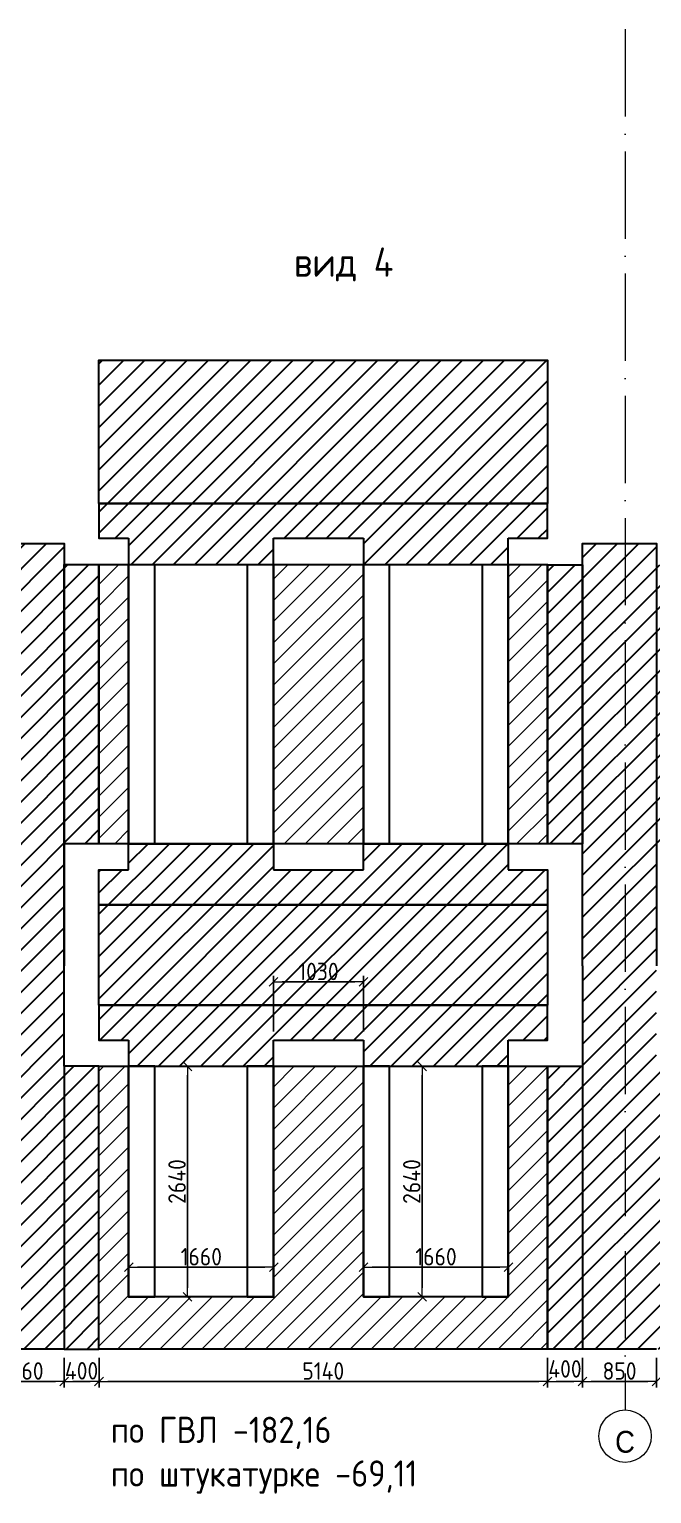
# Model space of a CAD drawing. Header units: millimetres. Extents: x 209 to 1046824, y -248937 to 510758.
# Drawn here: x 179922 to 187055, y -2490 to 14290 of the extents above; entities that cross this region are included whole.
import ezdxf

# ---------------------------------------------------------------- set-up
doc = ezdxf.new("R2010")
doc.units = ezdxf.units.MM
doc.linetypes.add('50_200_ШТРИХ_1Т_ш5_п1_п1_', pattern=[1400, 1000, -200, 0, -200])
doc.layers.add('$AUDIT_BAD_LAYER1', color=7, linetype='Continuous')
doc.layers.add('ГВЛ', color=20, linetype='Continuous')
for name, color, linetype, lineweight, true_color in [('Оси-1', 7, 'Continuous', 20, 0xaaaaaa), ('Оси-2', 7, 'Continuous', 9, 0xaaaaaa), ('Оси-3', 7, '50_200_ШТРИХ_1Т_ш5_п1_п1_', 9, 0xaaaaaa)]:
    doc.layers.add(name, color=color, linetype=linetype, lineweight=lineweight, true_color=true_color)
for name, color, linetype, lineweight in [('Основные линии', 7, 'Continuous', 30), ('Пластиковые уголки', 1, 'Continuous', 30), ('Размеры', 7, 'Continuous', 15), ('Таблица', 7, 'Continuous', 15)]:
    doc.layers.add(name, color=color, linetype=linetype, lineweight=lineweight)
doc.styles.add('Arial', font='arial.ttf', dxfattribs={"width": 0.9, "height": 500})
doc.styles.add('СПДС', font='isocpeur.ttf', dxfattribs={"width": 0.9})
doc.dimstyles.new('Размера А3', dxfattribs={"dimtxt": 200, "dimasz": 100, "dimexe": 70, "dimexo": 100, "dimgap": 20, "dimtad": 1, "dimdec": 0, "dimrnd": 10, "dimzin": 0, "dimdsep": 46, "dimtxsty": 'СПДС', "dimblk": 'ARROWHEAD_6', "dimcen": 1, "dimclrd": 256, "dimclre": 256, "dimclrt": 256, "dimazin": 0, "dimtfac": 1, "dimtdec": 0, "dimtmove": 2, "dimatfit": 3, "dimfxl": 1, "dimtolj": 1, "dimtzin": 0, "dimarcsym": 0})

# ---------------------------------------------------------------- blocks, each defined once
blk = doc.blocks.new('ARROWHEAD_6')
at = {"color": 0, "linetype": 'Continuous'}
for p, q in [((0, 0), (-1, 0)), ((-0.5, -0.5), (0.5, 0.5))]:
    blk.add_line(p, q, dxfattribs=at)
blk = doc.blocks.new('*D187')
at = {"layer": 'Defpoints', "color": 0, "lineweight": 30, "transparency": 16777216}
for p in [(181063, 79), (182723, 105), (182723, 79)]:
    blk.add_point(p, dxfattribs=at)
at = {"layer": 'Размеры', "lineweight": -2, "transparency": 16777216}
for p, q in [((181063, 179), (181063, 175)), ((182723, 179), (182723, 175)), ((181163, 105), (182623, 105))]:
    blk.add_line(p, q, dxfattribs=at)
at = {"layer": 'Размеры', "lineweight": -2, "transparency": 16777216, "xscale": 100, "yscale": 100, "zscale": 100, "rotation": 180}
blk.add_blockref('ARROWHEAD_6', (181063, 105), dxfattribs=at)
at = {"layer": 'Размеры', "lineweight": -2, "transparency": 16777216, "xscale": 100, "yscale": 100, "zscale": 100}
blk.add_blockref('ARROWHEAD_6', (182723, 105), dxfattribs=at)
at = {"layer": 'Размеры', "lineweight": 15, "transparency": 16777216, "insert": (181893, 225), "char_height": 200, "attachment_point": 5, "style": 'СПДС'}
blk.add_mtext('\\A1;1660', dxfattribs=at)
blk = doc.blocks.new('*D188')
at = {"layer": 'Defpoints', "color": 0, "lineweight": 30, "transparency": 16777216}
for p in [(181537, 2407), (181735, 2407), (181537, -233)]:
    blk.add_point(p, dxfattribs=at)
at = {"layer": 'Размеры', "lineweight": -2, "transparency": 16777216}
for p, q in [((181637, 2407), (181805, 2407)), ((181735, -133), (181735, 2307)), ((181637, -233), (181805, -233))]:
    blk.add_line(p, q, dxfattribs=at)
at = {"layer": 'Размеры', "lineweight": -2, "transparency": 16777216, "xscale": 100, "yscale": 100, "zscale": 100}
for p, rotation in [((181735, 2407), 90), ((181735, -233), 270)]:
    blk.add_blockref('ARROWHEAD_6', p, dxfattribs=dict(at, rotation=rotation))
at = {"layer": 'Размеры', "lineweight": 15, "transparency": 16777216, "insert": (181615, 1087), "char_height": 200, "attachment_point": 5, "rotation": 90, "style": 'СПДС'}
blk.add_mtext('\\A1;2640', dxfattribs=at)
blk = doc.blocks.new('*D189')
at = {"layer": 'Defpoints', "color": 0, "lineweight": 30, "transparency": 16777216}
for p in [(181537, 2407), (181735, 2407), (181537, -233)]:
    blk.add_point(p, dxfattribs=at)
at = {"layer": 'Размеры', "lineweight": -2, "transparency": 16777216}
for p, q in [((181637, 2407), (181805, 2407)), ((181735, -133), (181735, 2307)), ((181637, -233), (181805, -233))]:
    blk.add_line(p, q, dxfattribs=at)
at = {"layer": 'Размеры', "lineweight": -2, "transparency": 16777216, "xscale": 100, "yscale": 100, "zscale": 100}
for p, rotation in [((181735, 2407), 90), ((181735, -233), 270)]:
    blk.add_blockref('ARROWHEAD_6', p, dxfattribs=dict(at, rotation=rotation))
at = {"layer": 'Размеры', "lineweight": 15, "transparency": 16777216, "insert": (181615, 1087), "char_height": 200, "attachment_point": 5, "rotation": 90, "style": 'СПДС'}
blk.add_mtext('\\A1;2640', dxfattribs=at)
blk = doc.blocks.new('*D190')
at = {"layer": 'Defpoints', "color": 0, "lineweight": 30, "transparency": 16777216}
for p in [(183753, 79), (185413, 105), (185413, 79)]:
    blk.add_point(p, dxfattribs=at)
at = {"layer": 'Размеры', "lineweight": -2, "transparency": 16777216}
for p, q in [((183753, 179), (183753, 175)), ((185413, 179), (185413, 175)), ((183853, 105), (185313, 105))]:
    blk.add_line(p, q, dxfattribs=at)
at = {"layer": 'Размеры', "lineweight": -2, "transparency": 16777216, "xscale": 100, "yscale": 100, "zscale": 100, "rotation": 180}
blk.add_blockref('ARROWHEAD_6', (183753, 105), dxfattribs=at)
at = {"layer": 'Размеры', "lineweight": -2, "transparency": 16777216, "xscale": 100, "yscale": 100, "zscale": 100}
blk.add_blockref('ARROWHEAD_6', (185413, 105), dxfattribs=at)
at = {"layer": 'Размеры', "lineweight": 15, "transparency": 16777216, "insert": (184583, 225), "char_height": 200, "attachment_point": 5, "style": 'СПДС'}
blk.add_mtext('\\A1;1660', dxfattribs=at)
blk = doc.blocks.new('*D191')
at = {"layer": 'Defpoints', "color": 0, "lineweight": 30, "transparency": 16777216}
for p in [(184227, 2407), (184425, 2407), (184227, -233)]:
    blk.add_point(p, dxfattribs=at)
at = {"layer": 'Размеры', "lineweight": -2, "transparency": 16777216}
for p, q in [((184327, 2407), (184495, 2407)), ((184425, -133), (184425, 2307)), ((184327, -233), (184495, -233))]:
    blk.add_line(p, q, dxfattribs=at)
at = {"layer": 'Размеры', "lineweight": -2, "transparency": 16777216, "xscale": 100, "yscale": 100, "zscale": 100}
for p, rotation in [((184425, 2407), 90), ((184425, -233), 270)]:
    blk.add_blockref('ARROWHEAD_6', p, dxfattribs=dict(at, rotation=rotation))
at = {"layer": 'Размеры', "lineweight": 15, "transparency": 16777216, "insert": (184305, 1087), "char_height": 200, "attachment_point": 5, "rotation": 90, "style": 'СПДС'}
blk.add_mtext('\\A1;2640', dxfattribs=at)
blk = doc.blocks.new('*D192')
at = {"layer": 'Defpoints', "color": 0, "lineweight": 30, "transparency": 16777216}
for p in [(184227, 2407), (184425, 2407), (184227, -233)]:
    blk.add_point(p, dxfattribs=at)
at = {"layer": 'Размеры', "lineweight": -2, "transparency": 16777216}
for p, q in [((184327, 2407), (184495, 2407)), ((184425, -133), (184425, 2307)), ((184327, -233), (184495, -233))]:
    blk.add_line(p, q, dxfattribs=at)
at = {"layer": 'Размеры', "lineweight": -2, "transparency": 16777216, "xscale": 100, "yscale": 100, "zscale": 100}
for p, rotation in [((184425, 2407), 90), ((184425, -233), 270)]:
    blk.add_blockref('ARROWHEAD_6', p, dxfattribs=dict(at, rotation=rotation))
at = {"layer": 'Размеры', "lineweight": 15, "transparency": 16777216, "insert": (184305, 1087), "char_height": 200, "attachment_point": 5, "rotation": 90, "style": 'СПДС'}
blk.add_mtext('\\A1;2640', dxfattribs=at)
blk = doc.blocks.new('*D210')
at = {"layer": 'Defpoints', "color": 0, "lineweight": 30, "transparency": 16777216}
for p in [(180321, -833), (180721, -833), (180721, -1204)]:
    blk.add_point(p, dxfattribs=at)
at = {"layer": 'Размеры', "lineweight": -2, "transparency": 16777216}
for p, q in [((180321, -933), (180321, -1274)), ((180721, -933), (180721, -1274)), ((180421, -1204), (180621, -1204))]:
    blk.add_line(p, q, dxfattribs=at)
at = {"layer": 'Размеры', "lineweight": -2, "transparency": 16777216, "xscale": 100, "yscale": 100, "zscale": 100, "rotation": 180}
blk.add_blockref('ARROWHEAD_6', (180321, -1204), dxfattribs=at)
at = {"layer": 'Размеры', "lineweight": -2, "transparency": 16777216, "xscale": 100, "yscale": 100, "zscale": 100}
blk.add_blockref('ARROWHEAD_6', (180721, -1204), dxfattribs=at)
at = {"layer": 'Размеры', "lineweight": 15, "transparency": 16777216, "insert": (180521, -1082), "char_height": 200, "attachment_point": 5, "style": 'СПДС'}
blk.add_mtext('\\A1;400', dxfattribs=at)
blk = doc.blocks.new('*D211')
at = {"layer": 'Defpoints', "color": 0, "lineweight": 30, "transparency": 16777216}
for p in [(180721, -833), (185861, -833), (185861, -1204)]:
    blk.add_point(p, dxfattribs=at)
at = {"layer": 'Размеры', "lineweight": -2, "transparency": 16777216}
for p, q in [((180721, -933), (180721, -1274)), ((185861, -933), (185861, -1274)), ((180821, -1204), (185761, -1204))]:
    blk.add_line(p, q, dxfattribs=at)
at = {"layer": 'Размеры', "lineweight": -2, "transparency": 16777216, "xscale": 100, "yscale": 100, "zscale": 100, "rotation": 180}
blk.add_blockref('ARROWHEAD_6', (180721, -1204), dxfattribs=at)
at = {"layer": 'Размеры', "lineweight": -2, "transparency": 16777216, "xscale": 100, "yscale": 100, "zscale": 100}
blk.add_blockref('ARROWHEAD_6', (185861, -1204), dxfattribs=at)
at = {"layer": 'Размеры', "lineweight": 15, "transparency": 16777216, "insert": (183291, -1084), "char_height": 200, "attachment_point": 5, "style": 'СПДС'}
blk.add_mtext('\\A1;5140', dxfattribs=at)
blk = doc.blocks.new('*D212')
at = {"layer": 'Defpoints', "color": 0, "lineweight": 30, "transparency": 16777216}
for p in [(185861, -833), (186261, -833), (186261, -1204)]:
    blk.add_point(p, dxfattribs=at)
at = {"layer": 'Размеры', "lineweight": -2, "transparency": 16777216}
for p, q in [((185861, -933), (185861, -1274)), ((186261, -933), (186261, -1274)), ((185961, -1204), (186161, -1204))]:
    blk.add_line(p, q, dxfattribs=at)
at = {"layer": 'Размеры', "lineweight": -2, "transparency": 16777216, "xscale": 100, "yscale": 100, "zscale": 100, "rotation": 180}
blk.add_blockref('ARROWHEAD_6', (185861, -1204), dxfattribs=at)
at = {"layer": 'Размеры', "lineweight": -2, "transparency": 16777216, "xscale": 100, "yscale": 100, "zscale": 100}
blk.add_blockref('ARROWHEAD_6', (186261, -1204), dxfattribs=at)
at = {"layer": 'Размеры', "lineweight": 15, "transparency": 16777216, "insert": (186061, -1060), "char_height": 200, "attachment_point": 5, "style": 'СПДС'}
blk.add_mtext('\\A1;400', dxfattribs=at)
blk = doc.blocks.new('*D213')
at = {"layer": 'Defpoints', "color": 0, "lineweight": 30, "transparency": 16777216}
for p in [(186261, -833), (187111, -833), (187111, -1204)]:
    blk.add_point(p, dxfattribs=at)
at = {"layer": 'Размеры', "lineweight": -2, "transparency": 16777216}
for p, q in [((186261, -933), (186261, -1274)), ((187111, -933), (187111, -1274)), ((186361, -1204), (187011, -1204))]:
    blk.add_line(p, q, dxfattribs=at)
at = {"layer": 'Размеры', "lineweight": -2, "transparency": 16777216, "xscale": 100, "yscale": 100, "zscale": 100, "rotation": 180}
blk.add_blockref('ARROWHEAD_6', (186261, -1204), dxfattribs=at)
at = {"layer": 'Размеры', "lineweight": -2, "transparency": 16777216, "xscale": 100, "yscale": 100, "zscale": 100}
blk.add_blockref('ARROWHEAD_6', (187111, -1204), dxfattribs=at)
at = {"layer": 'Размеры', "lineweight": 15, "transparency": 16777216, "insert": (186686, -1084), "char_height": 200, "attachment_point": 5, "style": 'СПДС'}
blk.add_mtext('\\A1;850', dxfattribs=at)
blk = doc.blocks.new('*D229')
at = {"layer": 'Defpoints', "color": 0, "lineweight": 30, "transparency": 16777216}
for p in [(183751, 3374), (182721, 2707), (183751, 2707)]:
    blk.add_point(p, dxfattribs=at)
at = {"layer": 'Размеры', "lineweight": -2, "transparency": 16777216}
for p, q in [((182721, 2807), (182721, 3444)), ((182821, 3374), (183651, 3374)), ((183751, 2807), (183751, 3444))]:
    blk.add_line(p, q, dxfattribs=at)
at = {"layer": 'Размеры', "lineweight": -2, "transparency": 16777216, "xscale": 100, "yscale": 100, "zscale": 100, "rotation": 180}
blk.add_blockref('ARROWHEAD_6', (182721, 3374), dxfattribs=at)
at = {"layer": 'Размеры', "lineweight": -2, "transparency": 16777216, "xscale": 100, "yscale": 100, "zscale": 100}
blk.add_blockref('ARROWHEAD_6', (183751, 3374), dxfattribs=at)
at = {"layer": 'Размеры', "lineweight": 15, "transparency": 16777216, "insert": (183236, 3494), "char_height": 200, "attachment_point": 5, "style": 'СПДС'}
blk.add_mtext('\\A1;1030', dxfattribs=at)
blk = doc.blocks.new('Ось сетки - Круг_Ø6_00__ISO-2_5_0_9K_-17386508-АИ_План этажа Радиаторы_2')
at = {"layer": 'Оси-1'}
blk.add_circle((0, 0), 3, dxfattribs=at)
blk = doc.blocks.new('*D503')
at = {"layer": 'Defpoints', "color": 0, "lineweight": 30, "transparency": 16777216}
for p in [(179461, -833), (180321, -833), (180321, -1204)]:
    blk.add_point(p, dxfattribs=at)
at = {"layer": 'Таблица', "lineweight": -2, "transparency": 16777216}
for p, q in [((179461, -933), (179461, -1274)), ((180321, -933), (180321, -1274)), ((179561, -1204), (180221, -1204))]:
    blk.add_line(p, q, dxfattribs=at)
at = {"layer": 'Таблица', "lineweight": -2, "transparency": 16777216, "xscale": 100, "yscale": 100, "zscale": 100, "rotation": 180}
blk.add_blockref('ARROWHEAD_6', (179461, -1204), dxfattribs=at)
at = {"layer": 'Таблица', "lineweight": -2, "transparency": 16777216, "xscale": 100, "yscale": 100, "zscale": 100}
blk.add_blockref('ARROWHEAD_6', (180321, -1204), dxfattribs=at)
at = {"layer": 'Таблица', "transparency": 16777216, "insert": (179891, -1084), "char_height": 200, "attachment_point": 5, "style": 'СПДС'}
blk.add_mtext('\\A1;860', dxfattribs=at)

msp = doc.modelspace()

# ---------------------------------------------------------------- hatches: boundary and pattern name
at = {"layer": '$AUDIT_BAD_LAYER1', "transparency": 33554559}
h = msp.add_hatch(dxfattribs=at)
h.set_pattern_fill('ANSI31', color=3, scale=54)
h.set_pattern_definition([(45, (167110.67, -832.78), (-121.2335, 121.2335), [])])
h.paths.add_polyline_path([(194310.7, -832.8), (194310.7, 2407.2), (194415.1, 2407.2), (194415.1, -232.8), (196075.1, -232.8), (196075.1, 2407.2), (197250.7, 2407.2), (197250.7, -232.8), (198910.7, -232.8), (198910.7, 2407.2), (199550.7, 2407.2), (199550.7, -832.8)])
h.paths.add_polyline_path([(187510.7, -832.8), (187510.7, 2407.2), (187730.7, 2407.2), (187730.7, -232.8), (189390.7, -232.8), (189390.7, 2407.2), (190440.7, 2407.2), (190440.7, -232.8), (192100.7, -232.8), (192100.7, 2407.2), (192660.7, 2407.2), (192660.7, -832.8)])
h.paths.add_polyline_path([(173920.7, -832.8), (173920.7, 2407.2), (174380.7, 2407.2), (174380.7, -232.8), (176040.7, -232.8), (176040.7, 2407.2), (177070.7, 2407.2), (177070.7, -232.8), (178730.7, -232.8), (178730.7, 2407.2), (179060.7, 2407.2), (179060.7, -832.8)])
h.paths.add_polyline_path([(180720.7, -832.8), (180720.7, 2407.2), (181060.7, 2407.2), (181060.7, -232.8), (182720.7, -232.8), (182720.7, 2407.2), (183750.7, 2407.2), (183750.7, -232.8), (185410.7, -232.8), (185410.7, 2407.2), (185860.7, 2407.2), (185860.7, -832.8)])
h.paths.add_polyline_path([(167110.7, -832.8), (167110.7, 2407.2), (167734.7, 2407.2), (167734.7, -232.8), (169394.7, -232.8), (169394.7, 2407.2), (170325.7, 2407.2), (170325.7, -232.8), (171985.7, -232.8), (171985.7, 2407.2), (172210.7, 2407.2), (172210.7, -832.8)])
h.paths.add_polyline_path([(196075.1, 4957.2), (197250.7, 4957.2), (197250.7, 8157.2), (196075.1, 8157.2)])
h.paths.add_polyline_path([(189390.7, 4957.2), (190440.7, 4957.2), (190440.7, 8157.2), (189390.7, 8157.2)])
h.paths.add_polyline_path([(182720.7, 4957.2), (183750.7, 4957.2), (183750.7, 8157.2), (182720.7, 8157.2)])
h.paths.add_polyline_path([(176040.7, 4957.2), (177070.7, 4957.2), (177070.7, 8157.2), (176040.7, 8157.2)])
h.paths.add_polyline_path([(169394.7, 4957.2), (170325.7, 4957.2), (170325.7, 8157.2), (169394.7, 8157.2)])
h.paths.add_polyline_path([(198910.7, 4957.2), (198910.7, 8157.2), (199550.7, 8157.2), (199550.7, 4957.2)])
h.paths.add_polyline_path([(167110.7, 4957.2), (167110.7, 8157.2), (167734.7, 8157.2), (167734.7, 4957.2)])
h.paths.add_polyline_path([(192100.7, 4957.2), (192100.7, 8157.2), (192660.7, 8157.2), (192660.7, 4957.2)])
h.paths.add_polyline_path([(173905.7, 4957.2), (173905.7, 8157.2), (174380.7, 8157.2), (174380.7, 4957.2)])
h.paths.add_polyline_path([(185410.7, 4957.2), (185410.7, 8157.2), (185860.7, 8157.2), (185860.7, 4955.1), (185410.7, 4955.1)])
h.paths.add_polyline_path([(180720.7, 4957.2), (180720.7, 8157.2), (181060.7, 8157.2), (181060.7, 4957.2)])
h.paths.add_polyline_path([(178730.7, 4957.2), (178730.7, 8157.2), (179060.7, 8157.2), (179060.7, 4957.2)])
h.paths.add_polyline_path([(171985.7, 4957.2), (171985.7, 8157.2), (172225.7, 8157.2), (172225.7, 4957.2)])
h.paths.add_polyline_path([(187510.7, 4957.2), (187510.7, 8155.1), (187730.7, 8155.1), (187730.7, 4957.2)])
h.paths.add_polyline_path([(194310.7, 4957.2), (194310.7, 8157.2), (194415.1, 8157.2), (194415.1, 4957.2)])
h.paths.add_polyline_path([(167045.8, 2838.6), (167045.8, 2275.8), (166745.8, 2275.8), (166745.8, 2838.6)], flags=9)
at = {"layer": 'ГВЛ', "lineweight": 30, "transparency": 33554559}
h = msp.add_hatch(dxfattribs=at)
h.set_pattern_fill('ANSI31', color=5, scale=54)
h.set_pattern_definition([(45, (166280.67, -832.78), (-121.23346, 121.23346), [])])
h.paths.add_polyline_path([(194310.7, 8857.2), (199550.7, 8857.2), (199550.7, 10497.2), (194310.7, 10497.2)])
h.paths.add_polyline_path([(187510.7, 8857.2), (192660.7, 8857.2), (192660.7, 10497.2), (187510.7, 10497.2)])
h.paths.add_polyline_path([(180720.7, 8857.2), (185860.7, 8857.2), (185860.7, 10497.2), (180720.7, 10497.2)])
h.paths.add_polyline_path([(173920.7, 8857.2), (179060.7, 8857.2), (179060.7, 10497.2), (173920.7, 10497.2)])
h.paths.add_polyline_path([(167110.7, 8857.2), (172210.7, 8857.2), (172210.7, 10497.2), (167110.7, 10497.2)])
h.paths.add_polyline_path([(172625.7, 3557.2), (172625.7, 6757.2), (172625.7, 8397.2), (173505.7, 8397.2), (173505.7, 6757.2), (173505.7, 3557.2), (173510.7, 3557.2), (173510.7, 2407.2), (173510.7, -832.8), (172630.7, -832.8), (172630.7, 2407.2), (172630.7, 3557.2)])
h.paths.add_polyline_path([(179460.7, -832.8), (179460.7, 2407.2), (179460.7, 3557.2), (179460.7, 8397.2), (180320.7, 8397.2), (180320.7, 3557.2), (180320.7, 2407.2), (180320.7, -832.8)])
h.paths.add_polyline_path([(193060.7, -832.8), (193060.7, 2407.2), (193060.7, 3557.2), (193060.7, 8397.2), (193910.7, 8397.2), (193910.7, 3557.2), (193910.7, 2407.2), (193910.7, -832.8)])
h.paths.add_polyline_path([(194310.7, 3107.2), (199550.7, 3107.2), (199550.7, 4257.2), (194310.7, 4257.2)])
h.paths.add_polyline_path([(187510.7, 3107.2), (192660.7, 3107.2), (192660.7, 4257.2), (187510.7, 4257.2)])
h.paths.add_polyline_path([(180720.7, 3107.2), (185860.7, 3107.2), (185860.7, 4257.2), (180720.7, 4257.2)])
h.paths.add_polyline_path([(173920.7, 3107.2), (179060.7, 3107.2), (179060.7, 4257.2), (173920.7, 4257.2)])
h.paths.add_polyline_path([(167110.7, 3107.2), (172210.7, 3107.2), (172210.7, 4257.2), (167110.7, 4257.2)])
h.paths.add_polyline_path([(186260.7, -832.8), (186260.7, 2407.2), (186260.7, 3557.2), (186260.7, 8397.2), (186749.3, 8397.2), (186749.3, -832.8)])
h.paths.add_polyline_path([(166280.7, -832.8), (166280.7, 6447.2), (166540.7, 6447.2), (166540.7, 8297.2), (166710.7, 8297.2), (166710.7, -832.8)])
h.paths.add_polyline_path([(199950.7, -832.8), (199950.7, 8297.2), (200072.9, 8297.2), (200072.9, 6447.2), (200380.7, 6447.2), (200380.7, -832.8)])
h.paths.add_polyline_path([(194310.7, 8457.2), (194310.7, 8857.2), (199550.7, 8857.2), (199550.7, 8457.2), (198910.7, 8457.2), (198910.7, 8157.2), (197250.7, 8157.2), (197250.7, 8457.2), (196075.1, 8457.2), (196075.1, 8157.2), (194415.1, 8157.2), (194415.1, 8457.2)])
h.paths.add_polyline_path([(194310.7, 2707.2), (194310.7, 3107.2), (199550.7, 3107.2), (199550.7, 2707.2), (198910.7, 2707.2), (198910.7, 2407.2), (197250.7, 2407.2), (197250.7, 2707.2), (196075.1, 2707.2), (196075.1, 2407.2), (194415.1, 2407.2), (194415.1, 2707.2)])
h.paths.add_polyline_path([(194310.7, 4257.2), (194310.7, 4657.2), (194415.1, 4657.2), (194415.1, 4957.2), (196075.1, 4957.2), (196075.1, 4657.2), (197250.7, 4657.2), (197250.7, 4957.2), (198910.7, 4957.2), (198910.7, 4657.2), (199550.7, 4657.2), (199550.7, 4257.2)])
h.paths.add_polyline_path([(187510.7, 2707.2), (187510.7, 3107.2), (192660.7, 3107.2), (192660.7, 2707.2), (192100.7, 2707.2), (192100.7, 2407.2), (190440.7, 2407.2), (190440.7, 2707.2), (189390.7, 2707.2), (189390.7, 2407.2), (187730.7, 2407.2), (187730.7, 2707.2)])
h.paths.add_polyline_path([(187510.7, 8457.2), (187510.7, 8857.2), (192660.7, 8857.2), (192660.7, 8457.2), (192100.7, 8457.2), (192100.7, 8157.2), (190440.7, 8157.2), (190440.7, 8457.2), (189390.7, 8457.2), (189390.7, 8157.2), (187730.7, 8157.2), (187730.7, 8457.2)])
h.paths.add_polyline_path([(187510.7, 4257.2), (187510.7, 4657.2), (187730.7, 4657.2), (187730.7, 4957.2), (189390.7, 4957.2), (189390.7, 4657.2), (190440.7, 4657.2), (190440.7, 4957.2), (192100.7, 4957.2), (192100.7, 4657.2), (192660.7, 4657.2), (192660.7, 4257.2)])
h.paths.add_polyline_path([(180720.7, 2707.2), (180720.7, 3107.2), (185860.7, 3107.2), (185860.7, 2707.2), (185410.7, 2707.2), (185410.7, 2407.2), (183750.7, 2407.2), (183750.7, 2707.2), (182720.7, 2707.2), (182720.7, 2407.2), (181060.7, 2407.2), (181060.7, 2707.2)])
h.paths.add_polyline_path([(180720.7, 4257.2), (180720.7, 4657.2), (181060.7, 4657.2), (181060.7, 4957.2), (182720.7, 4957.2), (182720.7, 4657.2), (183750.7, 4657.2), (183750.7, 4957.2), (185410.7, 4957.2), (185410.7, 4657.2), (185860.7, 4657.2), (185860.7, 4257.2)])
h.paths.add_polyline_path([(180720.7, 8457.2), (180720.7, 8857.2), (185860.7, 8857.2), (185860.7, 8457.2), (185410.7, 8457.2), (185410.7, 8157.2), (183750.7, 8157.2), (183750.7, 8457.2), (182720.7, 8457.2), (182720.7, 8157.2), (181060.7, 8157.2), (181060.7, 8457.2)])
h.paths.add_polyline_path([(173920.7, 2707.2), (173920.7, 3107.2), (179060.7, 3107.2), (179060.7, 2707.2), (178730.7, 2707.2), (178730.7, 2407.2), (177070.7, 2407.2), (177070.7, 2707.2), (176040.7, 2707.2), (176040.7, 2407.2), (174380.7, 2407.2), (174380.7, 2707.2)])
h.paths.add_polyline_path([(173920.7, 4257.2), (173920.7, 4657.2), (174380.7, 4657.2), (174380.7, 4957.2), (176040.7, 4957.2), (176040.7, 4657.2), (177070.7, 4657.2), (177070.7, 4957.2), (178730.7, 4957.2), (178730.7, 4657.2), (179060.7, 4657.2), (179060.7, 4257.2)])
h.paths.add_polyline_path([(173920.7, 8457.2), (173920.7, 8857.2), (179060.7, 8857.2), (179060.7, 8457.2), (178730.7, 8457.2), (178730.7, 8157.2), (177070.7, 8157.2), (177070.7, 8457.2), (176040.7, 8457.2), (176040.7, 8157.2), (174380.7, 8157.2), (174380.7, 8457.2)])
h.paths.add_polyline_path([(167110.7, 4257.2), (167110.7, 4657.2), (167734.7, 4657.2), (167734.7, 4957.2), (169394.7, 4957.2), (169394.7, 4657.2), (170325.7, 4657.2), (170325.7, 4957.2), (171985.7, 4957.2), (171985.7, 4657.2), (172210.7, 4657.2), (172210.7, 4257.2)])
h.paths.add_polyline_path([(167110.7, 8457.2), (167110.7, 8857.2), (172210.7, 8857.2), (172210.7, 8457.2), (171985.7, 8457.2), (171985.7, 8157.2), (170325.7, 8157.2), (170325.7, 8457.2), (169394.7, 8457.2), (169394.7, 8157.2), (167734.7, 8157.2), (167734.7, 8457.2)])
h.paths.add_polyline_path([(167110.7, 2707.2), (167110.7, 3107.2), (172210.7, 3107.2), (172210.7, 2707.2), (171985.7, 2707.2), (171985.7, 2407.2), (170325.7, 2407.2), (170325.7, 2707.2), (169394.7, 2707.2), (169394.7, 2407.2), (167734.7, 2407.2), (167734.7, 2707.2)])
h.paths.add_polyline_path([(186749.3, 8397.2), (187110.7, 8397.2), (187110.7, 3557.2), (187110.7, 2407.2), (187110.7, -832.8), (186749.3, -832.8)])
h.paths.add_polyline_path([(172210.7, -832.8), (172210.7, 2407.2), (172630.7, 2407.2), (172630.7, -832.8)])
h.paths.add_polyline_path([(173510.7, -832.8), (173510.7, 2407.2), (173920.7, 2407.2), (173920.7, -832.8)])
h.paths.add_polyline_path([(185860.7, -832.8), (185860.7, 2407.2), (186260.7, 2407.2), (186260.7, -832.8)])
h.paths.add_polyline_path([(187110.7, -832.8), (187110.7, 2407.2), (187510.7, 2407.2), (187510.7, -832.8)])
h.paths.add_polyline_path([(180320.7, -832.8), (180320.7, 2407.2), (180720.7, 2407.2), (180720.7, -832.8)])
h.paths.add_polyline_path([(192660.7, -832.8), (192660.7, 2407.2), (193060.7, 2407.2), (193060.7, -832.8)])
h.paths.add_polyline_path([(199550.7, -832.8), (199550.7, 2407.2), (199950.7, 2407.2), (199950.7, -832.8)])
h.paths.add_polyline_path([(166710.7, -832.8), (166710.7, 2407.2), (167110.7, 2407.2), (167110.7, -832.8)])
h.paths.add_polyline_path([(193910.7, -832.8), (193910.7, 2407.2), (194310.7, 2407.2), (194310.7, -832.8)])
h.paths.add_polyline_path([(179060.7, -832.8), (179060.7, 2407.2), (179460.7, 2407.2), (179460.7, -832.8)])
h.paths.add_polyline_path([(185860.7, 4955.1), (185860.7, 8155.1), (186260.7, 8155.1), (186260.7, 4955.1)])
h.paths.add_polyline_path([(187110.7, 8155.1), (187510.7, 8155.1), (187510.7, 4955.1), (187110.7, 4955.1)])
h.paths.add_polyline_path([(193910.7, 8157.2), (194310.7, 8157.2), (194310.7, 4957.2), (193910.7, 4957.2)])
h.paths.add_polyline_path([(172225.7, 4957.2), (172225.7, 8157.2), (172625.7, 8157.2), (172625.7, 6757.2), (172625.7, 4957.2)])
h.paths.add_polyline_path([(180320.7, 8157.2), (180720.7, 8157.2), (180720.7, 4957.2), (180320.7, 4957.2)])
h.paths.add_polyline_path([(192660.7, 4957.2), (192660.7, 8157.2), (193060.7, 8157.2), (193060.7, 4957.2)])
h.paths.add_polyline_path([(179060.7, 4957.2), (179060.7, 8157.2), (179460.7, 8157.2), (179460.7, 4957.2)])
h.paths.add_polyline_path([(173505.7, 8157.2), (173905.7, 8157.2), (173905.7, 4957.2), (173510.7, 4957.2), (173510.7, 6757.2), (173505.7, 6757.2)])
h.paths.add_polyline_path([(166710.7, 4957.2), (166710.7, 8157.2), (167110.7, 8157.2), (167110.7, 4957.2)])
h.paths.add_polyline_path([(199550.7, 4957.2), (199550.7, 8157.2), (199950.7, 8157.2), (199950.7, 4957.2)])

# ---------------------------------------------------------------- linework, layer by layer
at = {"layer": 'Оси-3'}
msp.add_line((186749.3, 14290.1), (186749.3, -1531.1), dxfattribs=at)
at = {"layer": 'Основные линии'}
for p, q in [((181060.7, 4957.2), (181060.7, 8157.2)), ((181060.7, 8157.2), (181060.7, 4957.2)), ((181360.7, 4957.2), (181360.7, 8157.2)), ((182420.7, 8157.2), (182420.7, 4957.2)), ((182720.7, 8157.2), (182720.7, 4957.2)), ((182720.7, 4957.2), (182720.7, 8157.2)), ((183750.7, 4957.2), (183750.7, 8157.2)), ((183750.7, 8157.2), (183750.7, 4957.2)), ((184050.7, 4957.2), (184050.7, 8157.2)), ((185110.7, 8157.2), (185110.7, 4957.2)), ((185410.7, 8157.2), (185410.7, 4957.2)), ((185410.7, 4957.2), (185410.7, 8157.2)), ((182720.7, 4957.2), (181060.7, 4957.2)), ((181060.7, 4957.2), (181360.7, 4957.2)), ((182420.7, 4957.2), (182720.7, 4957.2)), ((185410.7, 4957.2), (183750.7, 4957.2)), ((183750.7, 4957.2), (184050.7, 4957.2)), ((185110.7, 4957.2), (185410.7, 4957.2)), ((180320.7, -832.8), (179460.7, -832.8)), ((180320.7, -832.8), (180720.7, -832.8)), ((185860.7, -832.8), (180720.7, -832.8)), ((186260.7, -832.8), (185860.7, -832.8)), ((187110.7, -832.8), (186260.7, -832.8))]:
    msp.add_line(p, q, dxfattribs=at)
for points in [[(185860.7, 8857.2), (180720.7, 8857.2), (180720.7, 10497.2), (185860.7, 10497.2)], [(180720.7, 4957.2), (180320.7, 4957.2), (180320.7, 8157.2), (180720.7, 8157.2)], [(180720.7, 8157.2), (181060.7, 8157.2), (181060.7, 4957.2), (180720.7, 4957.2)], [(182720.7, 8157.2), (183750.7, 8157.2), (183750.7, 4957.2), (182720.7, 4957.2)], [(185860.7, 4955.1), (185410.7, 4955.1), (185410.7, 8157.2), (185860.7, 8157.2)], [(185860.7, 8155.1), (186260.7, 8155.1), (186260.7, 4955.1), (185860.7, 4955.1)], [(185860.7, 3107.2), (180720.7, 3107.2), (180720.7, 4257.2), (185860.7, 4257.2)], [(180720.7, 2407.2), (180320.7, 2407.2), (180320.7, -832.8), (180720.7, -832.8)], [(180720.7, 2407.2), (185860.7, 2407.2), (185860.7, -832.8), (180720.7, -832.8)], [(182720.7, -232.8), (181060.7, -232.8), (181060.7, 2407.2), (182720.7, 2407.2)], [(181060.7, -232.8), (181360.7, -232.8), (181360.7, 2407.2), (181060.7, 2407.2)], [(182420.7, -232.8), (182720.7, -232.8), (182720.7, 2407.2), (182420.7, 2407.2)], [(185410.7, -232.8), (183750.7, -232.8), (183750.7, 2407.2), (185410.7, 2407.2)], [(183750.7, -232.8), (184050.7, -232.8), (184050.7, 2407.2), (183750.7, 2407.2)], [(185110.7, -232.8), (185410.7, -232.8), (185410.7, 2407.2), (185110.7, 2407.2)], [(186260.7, -832.8), (185860.7, -832.8), (185860.7, 2407.2), (186260.7, 2407.2)]]:
    msp.add_lwpolyline(points, close=True, dxfattribs=at)
for points in [[(185410.7, 8457.2), (185860.7, 8457.2), (185860.7, 8857.2), (180720.7, 8857.2), (180720.7, 8457.2), (181060.7, 8457.2)], [(179460.7, 3557.2), (179460.7, 8397.2), (180320.7, 8397.2), (180320.7, 3557.2)], [(181060.7, 8457.2), (181060.7, 8157.2), (182720.7, 8157.2), (182720.7, 8457.2)], [(182720.7, 8457.2), (183750.7, 8457.2)], [(183750.7, 8457.2), (183750.7, 8157.2), (185410.7, 8157.2), (185410.7, 8457.2)], [(186260.7, 3557.2), (186260.7, 8397.2), (187110.7, 8397.2), (187110.7, 3557.2)], [(181060.7, 4657.2), (181060.7, 4957.2), (182720.7, 4957.2), (182720.7, 4657.2)], [(183750.7, 4657.2), (183750.7, 4957.2), (185410.7, 4957.2), (185410.7, 4657.2)], [(185410.7, 4657.2), (185860.7, 4657.2), (185860.7, 4257.2), (180720.7, 4257.2), (180720.7, 4657.2), (181060.7, 4657.2)], [(182720.7, 4657.2), (183750.7, 4657.2)], [(180320.7, 2407.2), (180320.7, 3557.2)], [(186260.7, 3557.2), (186260.7, 2407.2)], [(185410.7, 2707.2), (185860.7, 2707.2), (185860.7, 3107.2), (180720.7, 3107.2), (180720.7, 2707.2), (181060.7, 2707.2)], [(181060.7, 2707.2), (181060.7, 2407.2), (182720.7, 2407.2), (182720.7, 2707.2)], [(182720.7, 2707.2), (183750.7, 2707.2)], [(183750.7, 2707.2), (183750.7, 2407.2), (185410.7, 2407.2), (185410.7, 2707.2)]]:
    msp.add_lwpolyline(points, dxfattribs=at)
at = {"layer": 'Пластиковые уголки'}
for points in [[(180720.7, 8857.2), (185860.7, 8857.2)], [(181060.7, 4957.2), (181060.7, 8157.2)], [(185410.7, 4955.1), (185410.7, 8155.1)], [(180320.7, 3557.2), (180320.7, 6757.2)], [(186260.7, 3557.2), (186260.7, 6757.2)], [(180720.7, 4257.2), (185860.7, 4257.2)], [(180720.7, 3107.2), (185860.7, 3107.2)], [(180320.7, 2407.2), (180320.7, -832.8)], [(181060.7, -232.8), (181060.7, 2407.2)], [(182720.7, -232.8), (182720.7, 2407.2)], [(183750.7, -232.8), (183750.7, 2407.2)], [(185410.7, -232.8), (185410.7, 2407.2)], [(186260.7, 2407.2), (186260.7, -832.8)]]:
    msp.add_lwpolyline(points, dxfattribs=at)

# ---------------------------------------------------------------- block references
at = {"layer": 'Оси-1', "xscale": 100, "yscale": 100, "zscale": 100, "rotation": 179.9999999999998}
msp.add_blockref('Ось сетки - Круг_Ø6_00__ISO-2_5_0_9K_-17386508-АИ_План этажа Радиаторы_2', (186749.3, -1831.1), dxfattribs=at)

# ---------------------------------------------------------------- texts
at = {"layer": 'Оси-2', "insert": (186749, -1897.5), "char_height": 250, "width": 428.4, "attachment_point": 5, "line_spacing_factor": 0.936439, "style": 'Arial'}
msp.add_mtext('\\pxqc,t4.572,9.144,13.716,18.288,22.86,27.432,32.004,36.576,41.148,45.72,50.292,54.864,59.436,64.008,68.58,73.152,77.724,82.296,86.868,91.44,96.012,100.584,105.156,109.728,114.3,118.872,123.444,128.016,132.588,137.16,141.732,146.304;С', dxfattribs=at)
at = {"layer": 'Основные линии', "insert": (182953.2, 11789.9), "char_height": 335.67, "attachment_point": 1, "style": 'СПДС'}
msp.add_mtext_dynamic_manual_height_columns('вид 4', width=59136.488, gutter_width=1678.4, heights=[0], dxfattribs=at)
at = {"layer": 'Основные линии', "color": 0, "insert": (180855.7, -1608.6), "char_height": 300, "attachment_point": 1, "style": 'СПДС'}
msp.add_mtext_dynamic_manual_height_columns('по ГВЛ -182,16^Jпо штукатурке -69,11', width=5225.369, gutter_width=12.5, heights=[0], dxfattribs=at)

# ---------------------------------------------------------------- dimensions: what is measured, and where the dimension line sits
at = {"layer": 'Размеры', "lineweight": 15}
for base, p1, p2, picture, middle in [((183750.7, 3374), (182720.7, 2707.2), (183750.7, 2707.2), '*D229', (183235.7, 3494)), ((182723.3, 104.9), (181063.3, 79.3), (182723.3, 79.3), '*D187', (181893.3, 224.9)), ((185413.3, 104.9), (183753.3, 79.3), (185413.3, 79.3), '*D190', (184583.3, 224.9)), ((185860.7, -1203.6), (180720.7, -832.8), (185860.7, -832.8), '*D211', (183290.7, -1083.6)), ((187110.7, -1203.6), (186260.7, -832.8), (187110.7, -832.8), '*D213', (186685.7, -1083.6))]:
    dim = msp.add_linear_dim(base=base, p1=p1, p2=p2, dimstyle='Размера А3', dxfattribs=at)
    dim.commit()
    dim.dimension.update_dxf_attribs({"geometry": picture, "text_midpoint": middle})
for base, p1, p2, picture, middle in [((181735.2, 2407.2), (181536.8, -232.8), (181536.8, 2407.2), '*D188', (181615.2, 1087.2)), ((181735.2, 2407.2), (181536.8, -232.8), (181536.8, 2407.2), '*D189', (181615.2, 1087.2)), ((184425.2, 2407.2), (184226.8, -232.8), (184226.8, 2407.2), '*D191', (184305.2, 1087.2)), ((184425.2, 2407.2), (184226.8, -232.8), (184226.8, 2407.2), '*D192', (184305.2, 1087.2))]:
    dim = msp.add_linear_dim(base=base, p1=p1, p2=p2, angle=90, dimstyle='Размера А3', dxfattribs=at)
    dim.commit()
    dim.dimension.update_dxf_attribs({"geometry": picture, "text_midpoint": middle})
for base, p1, p2, picture, middle in [((180720.7, -1203.6), (180320.7, -832.8), (180720.7, -832.8), '*D210', (180520.7, -1082.4)), ((186260.7, -1203.6), (185860.7, -832.8), (186260.7, -832.8), '*D212', (186060.7, -1060.4))]:
    dim = msp.add_linear_dim(base=base, p1=p1, p2=p2, dimstyle='Размера А3', dxfattribs=at)
    dim.commit()
    dim.dimension.update_dxf_attribs({"geometry": picture, "text_midpoint": middle, "dimtype": 160})
at = {"layer": 'Таблица'}
dim = msp.add_linear_dim(base=(180320.7, -1203.6), p1=(179460.7, -832.8), p2=(180320.7, -832.8), dimstyle='Размера А3', dxfattribs=at)
dim.commit()
dim.dimension.update_dxf_attribs({"geometry": '*D503', "text_midpoint": (179890.7, -1083.6)})

doc.saveas('drawing.dxf')
